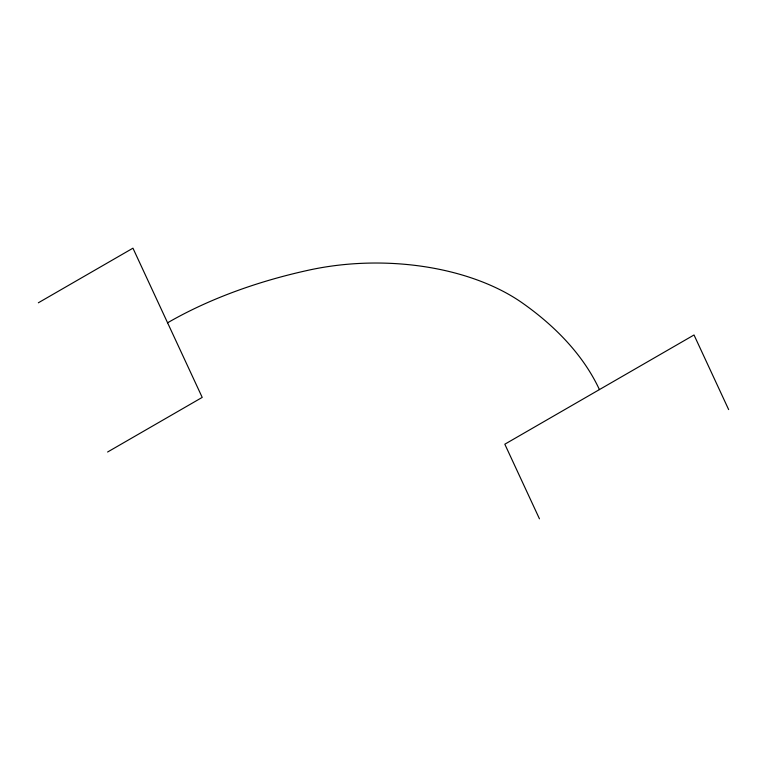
<?xml version="1.0" encoding="UTF-8"?>
<svg xmlns="http://www.w3.org/2000/svg" width="767" height="767" viewBox="0 0 767 767"><rect width="100%" height="100%" fill="white"/><g stroke="black" fill="none" stroke-linecap="round" stroke-linejoin="round"><path stroke-width="1.15" d="M38.35 302.792L132.95 248.182L202.21 397.402L107.601 452.012M728.65 409.588L694.02 334.978L504.82 444.208L539.45 518.818M167.58 322.792A399.511 230.656 0 0 1 309.139 270.061A189.449 109.384 0 0 1 522.49 303.061A399.511 230.656 0 0 1 599.42 389.598"/></g></svg>
